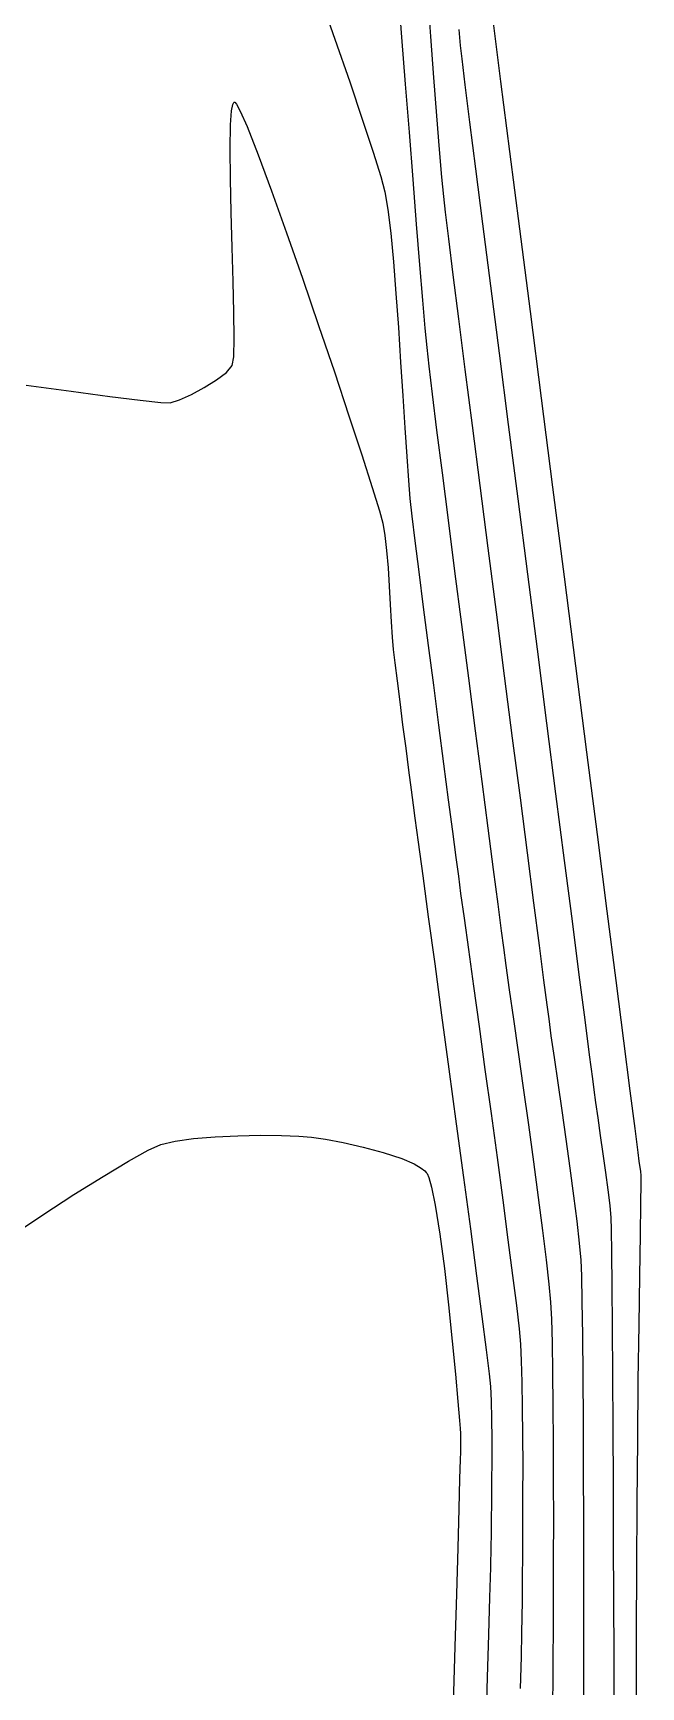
# Model space of a CAD drawing. Header units: metres. Extents: x 708868 to 711043, y 5411316 to 5413138.
# Drawn here: x 710429.2 to 710458.1, y 5412322.3 to 5412401.1 of the extents above; entities that cross this region are included whole.
import ezdxf

# ---------------------------------------------------------------- set-up
doc = ezdxf.new("R2010")
doc.units = ezdxf.units.M
for name, color, linetype in [('Rionegro 2010_Contours', 7, 'Continuous'), ('Rionegro 2014_Contours', 7, 'Continuous'), ('Rionegro 2018_Contours', 7, 'Continuous')]:
    doc.layers.add(name, color=color, linetype=linetype)

msp = doc.modelspace()

# ---------------------------------------------------------------- linework, layer by layer
at = {"layer": 'Rionegro 2010_Contours'}
for points in [[(710442.789, 5412403.026, 244), (710443.558, 5412400.832, 244), (710444.264, 5412398.791, 244), (710444.882, 5412396.973, 244), (710445.384, 5412395.446, 244), (710445.747, 5412394.281, 244), (710445.944, 5412393.547, 244), (710446.085, 5412392.706, 244), (710446.22, 5412391.575, 244), (710446.348, 5412390.219, 244), (710446.47, 5412388.702, 244), (710446.585, 5412387.087, 244), (710446.693, 5412385.438, 244), (710446.795, 5412383.82, 244), (710446.891, 5412382.297, 244), (710446.98, 5412380.931, 244), (710447.062, 5412379.789, 244), (710447.138, 5412378.932, 244), (710447.232, 5412378.098, 244), (710447.376, 5412376.912, 244), (710447.559, 5412375.444, 244), (710447.773, 5412373.761, 244), (710448.007, 5412371.935, 244), (710448.253, 5412370.033, 244), (710448.501, 5412368.126, 244), (710448.742, 5412366.282, 244), (710448.966, 5412364.571, 244), (710449.164, 5412363.062, 244), (710449.326, 5412361.824, 244), (710449.444, 5412360.926, 244), (710449.553, 5412360.115, 244), (710449.715, 5412358.93, 244), (710449.922, 5412357.434, 244), (710450.163, 5412355.692, 244), (710450.43, 5412353.766, 244), (710450.712, 5412351.719, 244), (710451.001, 5412349.616, 244), (710451.287, 5412347.519, 244), (710451.56, 5412345.492, 244), (710451.811, 5412343.598, 244), (710452.031, 5412341.901, 244), (710452.209, 5412340.464, 244), (710452.338, 5412339.35, 244), (710452.406, 5412338.622, 244), (710452.445, 5412337.834, 244), (710452.474, 5412336.809, 244), (710452.494, 5412335.601, 244), (710452.505, 5412334.261, 244), (710452.511, 5412332.842, 244), (710452.51, 5412331.397, 244), (710452.506, 5412329.978, 244), (710452.499, 5412328.638, 244), (710452.49, 5412327.428, 244), (710452.48, 5412326.401, 244), (710452.472, 5412325.61, 244), (710452.458, 5412324.868, 244), (710452.431, 5412323.717, 244), (710452.391, 5412322.223, 244)], [(710447.967, 5412402.971, 246), (710448.119, 5412400.961, 246), (710448.267, 5412399.001, 246), (710448.408, 5412397.173, 246), (710448.535, 5412395.563, 246), (710448.645, 5412394.253, 246), (710448.732, 5412393.328, 246), (710448.818, 5412392.579, 246), (710448.972, 5412391.315, 246), (710449.185, 5412389.602, 246), (710449.45, 5412387.505, 246), (710449.757, 5412385.087, 246), (710450.099, 5412382.415, 246), (710450.465, 5412379.554, 246), (710450.849, 5412376.567, 246), (710451.241, 5412373.521, 246), (710451.634, 5412370.48, 246), (710452.017, 5412367.509, 246), (710452.384, 5412364.674, 246), (710452.725, 5412362.038, 246), (710453.032, 5412359.668, 246), (710453.297, 5412357.628, 246), (710453.51, 5412355.984, 246), (710453.664, 5412354.799, 246), (710453.75, 5412354.139, 246), (710453.86, 5412353.331, 246), (710454.007, 5412352.295, 246), (710454.18, 5412351.089, 246), (710454.37, 5412349.769, 246), (710454.566, 5412348.391, 246), (710454.757, 5412347.013, 246), (710454.935, 5412345.692, 246), (710455.087, 5412344.485, 246), (710455.205, 5412343.447, 246), (710455.277, 5412342.636, 246), (710455.308, 5412341.888, 246), (710455.335, 5412340.665, 246), (710455.357, 5412339.047, 246), (710455.375, 5412337.112, 246), (710455.389, 5412334.94, 246), (710455.401, 5412332.609, 246), (710455.409, 5412330.199, 246), (710455.414, 5412327.789, 246), (710455.417, 5412325.457, 246), (710455.417, 5412323.282, 246), (710455.416, 5412321.345, 246)], [(710451.085, 5412401.736, 248), (710451.459, 5412398.813, 248), (710451.886, 5412395.473, 248), (710452.358, 5412391.792, 248), (710452.863, 5412387.847, 248), (710453.392, 5412383.715, 248), (710453.936, 5412379.471, 248), (710454.485, 5412375.193, 248), (710455.028, 5412370.957, 248), (710455.556, 5412366.839, 248), (710456.059, 5412362.916, 248), (710456.527, 5412359.266, 248), (710456.951, 5412355.963, 248), (710457.32, 5412353.085, 248), (710457.625, 5412350.708, 248), (710457.856, 5412348.91, 248), (710458.003, 5412347.766, 248), (710458.056, 5412347.352, 248), (710458.087, 5412347.136, 248), (710458.125, 5412346.867, 248), (710458.149, 5412346.65, 248), (710458.144, 5412346.293, 248), (710458.129, 5412345.328, 248), (710458.105, 5412343.832, 248), (710458.076, 5412341.881, 248), (710458.043, 5412339.551, 248), (710458.009, 5412336.919, 248), (710457.978, 5412334.061, 248), (710457.951, 5412331.054, 248), (710457.931, 5412327.974, 248), (710457.92, 5412324.897, 248), (710457.922, 5412321.9, 248)], [(710449.46, 5412401.291, 247), (710449.528, 5412400.526, 247), (710449.604, 5412399.882, 247), (710449.757, 5412398.643, 247), (710449.979, 5412396.876, 247), (710450.261, 5412394.648, 247), (710450.595, 5412392.026, 247), (710450.972, 5412389.076, 247), (710451.383, 5412385.865, 247), (710451.819, 5412382.459, 247), (710452.272, 5412378.926, 247), (710452.734, 5412375.333, 247), (710453.196, 5412371.746, 247), (710453.648, 5412368.231, 247), (710454.082, 5412364.856, 247), (710454.491, 5412361.687, 247), (710454.864, 5412358.792, 247), (710455.194, 5412356.236, 247), (710455.471, 5412354.086, 247), (710455.687, 5412352.411, 247), (710455.834, 5412351.275, 247), (710455.903, 5412350.746, 247), (710455.984, 5412350.15, 247), (710456.091, 5412349.412, 247), (710456.212, 5412348.578, 247), (710456.339, 5412347.697, 247), (710456.462, 5412346.815, 247), (710456.572, 5412345.98, 247), (710456.659, 5412345.24, 247), (710456.713, 5412344.643, 247), (710456.731, 5412344.087, 247), (710456.747, 5412342.981, 247), (710456.764, 5412341.404, 247), (710456.779, 5412339.435, 247), (710456.794, 5412337.152, 247), (710456.808, 5412334.634, 247), (710456.821, 5412331.959, 247), (710456.832, 5412329.206, 247), (710456.842, 5412326.453, 247), (710456.851, 5412323.78, 247), (710456.859, 5412321.265, 247)], [(710428.835, 5412384.339, 243), (710430.986, 5412384.044, 243), (710432.827, 5412383.798, 243), (710434.28, 5412383.615, 243), (710435.266, 5412383.507, 243), (710435.706, 5412383.488, 243), (710436.149, 5412383.631, 243), (710436.716, 5412383.887, 243), (710437.329, 5412384.217, 243), (710437.911, 5412384.583, 243), (710438.383, 5412384.947, 243), (710438.668, 5412385.27, 243), (710438.734, 5412385.692, 243), (710438.755, 5412386.57, 243), (710438.744, 5412387.801, 243), (710438.71, 5412389.28, 243), (710438.666, 5412390.903, 243), (710438.62, 5412392.565, 243), (710438.585, 5412394.164, 243), (710438.571, 5412395.594, 243), (710438.588, 5412396.751, 243), (710438.632, 5412397.411, 243), (710438.686, 5412397.715, 243), (710438.734, 5412397.814, 243), (710438.761, 5412397.831, 243), (710438.789, 5412397.821, 243), (710438.869, 5412397.725, 243), (710439.044, 5412397.399, 243), (710439.369, 5412396.658, 243), (710439.9, 5412395.312, 243), (710440.539, 5412393.592, 243), (710441.254, 5412391.598, 243), (710442.012, 5412389.43, 243), (710442.783, 5412387.187, 243), (710443.532, 5412384.97, 243), (710444.23, 5412382.877, 243), (710444.842, 5412381.01, 243), (710445.338, 5412379.466, 243), (710445.685, 5412378.347, 243), (710445.85, 5412377.752, 243), (710445.945, 5412377.175, 243), (710446.024, 5412376.451, 243), (710446.091, 5412375.628, 243), (710446.147, 5412374.755, 243), (710446.198, 5412373.881, 243), (710446.245, 5412373.054, 243), (710446.292, 5412372.322, 243), (710446.342, 5412371.734, 243), (710446.414, 5412371.1, 243), (710446.519, 5412370.245, 243), (710446.647, 5412369.236, 243), (710446.788, 5412368.144, 243), (710446.933, 5412367.037, 243), (710447.072, 5412365.985, 243), (710447.194, 5412365.056, 243), (710447.291, 5412364.32, 243), (710447.374, 5412363.7, 243), (710447.529, 5412362.552, 243), (710447.746, 5412360.957, 243), (710448.012, 5412358.997, 243), (710448.316, 5412356.753, 243), (710448.648, 5412354.307, 243), (710448.995, 5412351.74, 243), (710449.346, 5412349.133, 243), (710449.691, 5412346.568, 243), (710450.016, 5412344.127, 243), (710450.312, 5412341.89, 243), (710450.567, 5412339.938, 243), (710450.769, 5412338.355, 243), (710450.907, 5412337.22, 243), (710450.97, 5412336.615, 243), (710451.003, 5412335.927, 243), (710451.024, 5412335.072, 243), (710451.033, 5412334.105, 243), (710451.035, 5412333.082, 243), (710451.031, 5412332.059, 243), (710451.023, 5412331.092, 243), (710451.014, 5412330.235, 243), (710451.006, 5412329.545, 243), (710450.995, 5412328.995, 243), (710450.969, 5412327.976, 243), (710450.93, 5412326.552, 243), (710450.881, 5412324.787, 243), (710450.823, 5412322.743, 243), (710450.759, 5412320.485, 243)], [(710428.133, 5412343.79, 242), (710429.63, 5412344.794, 242), (710431.115, 5412345.756, 242), (710432.506, 5412346.622, 242), (710433.716, 5412347.343, 242), (710434.663, 5412347.868, 242), (710435.261, 5412348.144, 242), (710435.937, 5412348.307, 242), (710436.823, 5412348.429, 242), (710437.847, 5412348.513, 242), (710438.935, 5412348.562, 242), (710440.013, 5412348.581, 242), (710441.007, 5412348.573, 242), (710441.844, 5412348.543, 242), (710442.449, 5412348.493, 242), (710443.106, 5412348.394, 242), (710443.954, 5412348.235, 242), (710444.903, 5412348.024, 242), (710445.863, 5412347.769, 242), (710446.745, 5412347.478, 242), (710447.333, 5412347.224, 242), (710447.676, 5412347.023, 242), (710447.847, 5412346.886, 242), (710447.913, 5412346.817, 242), (710447.955, 5412346.755, 242), (710448.039, 5412346.563, 242), (710448.169, 5412346.114, 242), (710448.345, 5412345.258, 242), (710448.564, 5412343.867, 242), (710448.777, 5412342.239, 242), (710448.976, 5412340.5, 242), (710449.155, 5412338.778, 242), (710449.307, 5412337.201, 242), (710449.425, 5412335.895, 242), (710449.503, 5412334.988, 242), (710449.534, 5412334.608, 242), (710449.543, 5412334.362, 242), (710449.545, 5412334.044, 242), (710449.543, 5412333.726, 242), (710449.54, 5412333.479, 242), (710449.531, 5412333.126, 242), (710449.505, 5412332.202, 242), (710449.464, 5412330.779, 242), (710449.412, 5412328.927, 242), (710449.349, 5412326.717, 242), (710449.277, 5412324.221, 242), (710449.2, 5412321.508, 242)]]:
    msp.add_polyline3d(points, dxfattribs=at)
at = {"layer": 'Rionegro 2014_Contours'}
for points in [[(710442.789, 5412403.026, 244), (710443.558, 5412400.832, 244), (710444.264, 5412398.791, 244), (710444.882, 5412396.973, 244), (710445.384, 5412395.446, 244), (710445.747, 5412394.281, 244), (710445.944, 5412393.547, 244), (710446.085, 5412392.706, 244), (710446.22, 5412391.575, 244), (710446.348, 5412390.219, 244), (710446.47, 5412388.702, 244), (710446.585, 5412387.087, 244), (710446.693, 5412385.438, 244), (710446.795, 5412383.82, 244), (710446.891, 5412382.297, 244), (710446.98, 5412380.931, 244), (710447.062, 5412379.789, 244), (710447.138, 5412378.932, 244), (710447.232, 5412378.098, 244), (710447.376, 5412376.912, 244), (710447.559, 5412375.444, 244), (710447.773, 5412373.761, 244), (710448.007, 5412371.935, 244), (710448.253, 5412370.033, 244), (710448.501, 5412368.126, 244), (710448.742, 5412366.282, 244), (710448.966, 5412364.571, 244), (710449.164, 5412363.062, 244), (710449.326, 5412361.824, 244), (710449.444, 5412360.926, 244), (710449.553, 5412360.115, 244), (710449.715, 5412358.93, 244), (710449.922, 5412357.434, 244), (710450.163, 5412355.692, 244), (710450.43, 5412353.766, 244), (710450.712, 5412351.719, 244), (710451.001, 5412349.616, 244), (710451.287, 5412347.519, 244), (710451.56, 5412345.492, 244), (710451.811, 5412343.598, 244), (710452.031, 5412341.901, 244), (710452.209, 5412340.464, 244), (710452.338, 5412339.35, 244), (710452.406, 5412338.622, 244), (710452.445, 5412337.834, 244), (710452.474, 5412336.809, 244), (710452.494, 5412335.601, 244), (710452.505, 5412334.261, 244), (710452.511, 5412332.842, 244), (710452.51, 5412331.397, 244), (710452.506, 5412329.978, 244), (710452.499, 5412328.638, 244), (710452.49, 5412327.428, 244), (710452.48, 5412326.401, 244), (710452.472, 5412325.61, 244), (710452.458, 5412324.868, 244), (710452.431, 5412323.717, 244), (710452.391, 5412322.223, 244)], [(710446.574, 5412403.058, 245), (710446.741, 5412400.925, 245), (710446.916, 5412398.678, 245), (710447.094, 5412396.393, 245), (710447.27, 5412394.145, 245), (710447.438, 5412392.01, 245), (710447.594, 5412390.066, 245), (710447.732, 5412388.387, 245), (710447.847, 5412387.049, 245), (710447.935, 5412386.13, 245), (710448.036, 5412385.242, 245), (710448.197, 5412383.905, 245), (710448.41, 5412382.189, 245), (710448.666, 5412380.164, 245), (710448.954, 5412377.901, 245), (710449.266, 5412375.468, 245), (710449.593, 5412372.936, 245), (710449.924, 5412370.376, 245), (710450.251, 5412367.857, 245), (710450.564, 5412365.449, 245), (710450.854, 5412363.223, 245), (710451.111, 5412361.248, 245), (710451.327, 5412359.595, 245), (710451.492, 5412358.333, 245), (710451.597, 5412357.533, 245), (710451.712, 5412356.679, 245), (710451.874, 5412355.523, 245), (710452.071, 5412354.125, 245), (710452.295, 5412352.546, 245), (710452.536, 5412350.846, 245), (710452.782, 5412349.085, 245), (710453.025, 5412347.324, 245), (710453.255, 5412345.623, 245), (710453.462, 5412344.043, 245), (710453.635, 5412342.643, 245), (710453.765, 5412341.485, 245), (710453.842, 5412340.629, 245), (710453.881, 5412339.817, 245), (710453.912, 5412338.684, 245), (710453.936, 5412337.289, 245), (710453.953, 5412335.689, 245), (710453.964, 5412333.942, 245), (710453.971, 5412332.108, 245), (710453.973, 5412330.243, 245), (710453.972, 5412328.407, 245), (710453.967, 5412326.656, 245), (710453.961, 5412325.05, 245), (710453.954, 5412323.645, 245), (710453.946, 5412322.501, 245), (710453.938, 5412321.676, 245)], [(710447.967, 5412402.971, 246), (710448.119, 5412400.961, 246), (710448.267, 5412399.001, 246), (710448.408, 5412397.173, 246), (710448.535, 5412395.563, 246), (710448.645, 5412394.253, 246), (710448.732, 5412393.328, 246), (710448.818, 5412392.579, 246), (710448.972, 5412391.315, 246), (710449.185, 5412389.602, 246), (710449.45, 5412387.505, 246), (710449.757, 5412385.087, 246), (710450.099, 5412382.415, 246), (710450.465, 5412379.554, 246), (710450.849, 5412376.567, 246), (710451.241, 5412373.521, 246), (710451.634, 5412370.48, 246), (710452.017, 5412367.509, 246), (710452.384, 5412364.674, 246), (710452.725, 5412362.038, 246), (710453.032, 5412359.668, 246), (710453.297, 5412357.628, 246), (710453.51, 5412355.984, 246), (710453.664, 5412354.799, 246), (710453.75, 5412354.139, 246), (710453.86, 5412353.331, 246), (710454.007, 5412352.295, 246), (710454.18, 5412351.089, 246), (710454.37, 5412349.769, 246), (710454.566, 5412348.391, 246), (710454.757, 5412347.013, 246), (710454.935, 5412345.692, 246), (710455.087, 5412344.485, 246), (710455.205, 5412343.447, 246), (710455.277, 5412342.636, 246), (710455.308, 5412341.888, 246), (710455.335, 5412340.665, 246), (710455.357, 5412339.047, 246), (710455.375, 5412337.112, 246), (710455.389, 5412334.94, 246), (710455.401, 5412332.609, 246), (710455.409, 5412330.199, 246), (710455.414, 5412327.789, 246), (710455.417, 5412325.457, 246), (710455.417, 5412323.282, 246), (710455.416, 5412321.345, 246)], [(710451.085, 5412401.736, 248), (710451.459, 5412398.813, 248), (710451.886, 5412395.473, 248), (710452.358, 5412391.792, 248), (710452.863, 5412387.847, 248), (710453.392, 5412383.715, 248), (710453.936, 5412379.471, 248), (710454.485, 5412375.193, 248), (710455.028, 5412370.957, 248), (710455.556, 5412366.839, 248), (710456.059, 5412362.916, 248), (710456.527, 5412359.266, 248), (710456.951, 5412355.963, 248), (710457.32, 5412353.085, 248), (710457.625, 5412350.708, 248), (710457.856, 5412348.91, 248), (710458.003, 5412347.766, 248), (710458.056, 5412347.352, 248), (710458.087, 5412347.136, 248), (710458.125, 5412346.867, 248), (710458.149, 5412346.65, 248), (710458.144, 5412346.293, 248), (710458.129, 5412345.328, 248), (710458.105, 5412343.832, 248), (710458.076, 5412341.881, 248), (710458.043, 5412339.551, 248), (710458.009, 5412336.919, 248), (710457.978, 5412334.061, 248), (710457.951, 5412331.054, 248), (710457.931, 5412327.974, 248), (710457.92, 5412324.897, 248), (710457.922, 5412321.9, 248)], [(710449.46, 5412401.291, 247), (710449.528, 5412400.526, 247), (710449.604, 5412399.882, 247), (710449.757, 5412398.643, 247), (710449.979, 5412396.876, 247), (710450.261, 5412394.648, 247), (710450.595, 5412392.026, 247), (710450.972, 5412389.076, 247), (710451.383, 5412385.865, 247), (710451.819, 5412382.459, 247), (710452.272, 5412378.926, 247), (710452.734, 5412375.333, 247), (710453.196, 5412371.746, 247), (710453.648, 5412368.231, 247), (710454.082, 5412364.856, 247), (710454.491, 5412361.687, 247), (710454.864, 5412358.792, 247), (710455.194, 5412356.236, 247), (710455.471, 5412354.086, 247), (710455.687, 5412352.411, 247), (710455.834, 5412351.275, 247), (710455.903, 5412350.746, 247), (710455.984, 5412350.15, 247), (710456.091, 5412349.412, 247), (710456.212, 5412348.578, 247), (710456.339, 5412347.697, 247), (710456.462, 5412346.815, 247), (710456.572, 5412345.98, 247), (710456.659, 5412345.24, 247), (710456.713, 5412344.643, 247), (710456.731, 5412344.087, 247), (710456.747, 5412342.981, 247), (710456.764, 5412341.404, 247), (710456.779, 5412339.435, 247), (710456.794, 5412337.152, 247), (710456.808, 5412334.634, 247), (710456.821, 5412331.959, 247), (710456.832, 5412329.206, 247), (710456.842, 5412326.453, 247), (710456.851, 5412323.78, 247), (710456.859, 5412321.265, 247)], [(710428.835, 5412384.339, 243), (710430.986, 5412384.044, 243), (710432.827, 5412383.798, 243), (710434.28, 5412383.615, 243), (710435.266, 5412383.507, 243), (710435.706, 5412383.488, 243), (710436.149, 5412383.631, 243), (710436.716, 5412383.887, 243), (710437.329, 5412384.217, 243), (710437.911, 5412384.583, 243), (710438.383, 5412384.947, 243), (710438.668, 5412385.27, 243), (710438.734, 5412385.692, 243), (710438.755, 5412386.57, 243), (710438.744, 5412387.801, 243), (710438.71, 5412389.28, 243), (710438.666, 5412390.903, 243), (710438.62, 5412392.565, 243), (710438.585, 5412394.164, 243), (710438.571, 5412395.594, 243), (710438.588, 5412396.751, 243), (710438.632, 5412397.411, 243), (710438.686, 5412397.715, 243), (710438.734, 5412397.814, 243), (710438.761, 5412397.831, 243), (710438.789, 5412397.821, 243), (710438.869, 5412397.725, 243), (710439.044, 5412397.399, 243), (710439.369, 5412396.658, 243), (710439.9, 5412395.312, 243), (710440.539, 5412393.592, 243), (710441.254, 5412391.598, 243), (710442.012, 5412389.43, 243), (710442.783, 5412387.187, 243), (710443.532, 5412384.97, 243), (710444.23, 5412382.877, 243), (710444.842, 5412381.01, 243), (710445.338, 5412379.466, 243), (710445.685, 5412378.347, 243), (710445.85, 5412377.752, 243), (710445.945, 5412377.175, 243), (710446.024, 5412376.451, 243), (710446.091, 5412375.628, 243), (710446.147, 5412374.755, 243), (710446.198, 5412373.881, 243), (710446.245, 5412373.054, 243), (710446.292, 5412372.322, 243), (710446.342, 5412371.734, 243), (710446.414, 5412371.1, 243), (710446.519, 5412370.245, 243), (710446.647, 5412369.236, 243), (710446.788, 5412368.144, 243), (710446.933, 5412367.037, 243), (710447.072, 5412365.985, 243), (710447.194, 5412365.056, 243), (710447.291, 5412364.32, 243), (710447.374, 5412363.7, 243), (710447.529, 5412362.552, 243), (710447.746, 5412360.957, 243), (710448.012, 5412358.997, 243), (710448.316, 5412356.753, 243), (710448.648, 5412354.307, 243), (710448.995, 5412351.74, 243), (710449.346, 5412349.133, 243), (710449.691, 5412346.568, 243), (710450.016, 5412344.127, 243), (710450.312, 5412341.89, 243), (710450.567, 5412339.938, 243), (710450.769, 5412338.355, 243), (710450.907, 5412337.22, 243), (710450.97, 5412336.615, 243), (710451.003, 5412335.927, 243), (710451.024, 5412335.072, 243), (710451.033, 5412334.105, 243), (710451.035, 5412333.082, 243), (710451.031, 5412332.059, 243), (710451.023, 5412331.092, 243), (710451.014, 5412330.235, 243), (710451.006, 5412329.545, 243), (710450.995, 5412328.995, 243), (710450.969, 5412327.976, 243), (710450.93, 5412326.552, 243), (710450.881, 5412324.787, 243), (710450.823, 5412322.743, 243), (710450.759, 5412320.485, 243)], [(710428.133, 5412343.79, 242), (710429.63, 5412344.794, 242), (710431.115, 5412345.756, 242), (710432.506, 5412346.622, 242), (710433.716, 5412347.343, 242), (710434.663, 5412347.868, 242), (710435.261, 5412348.144, 242), (710435.937, 5412348.307, 242), (710436.823, 5412348.429, 242), (710437.847, 5412348.513, 242), (710438.935, 5412348.562, 242), (710440.013, 5412348.581, 242), (710441.007, 5412348.573, 242), (710441.844, 5412348.543, 242), (710442.449, 5412348.493, 242), (710443.106, 5412348.394, 242), (710443.954, 5412348.235, 242), (710444.903, 5412348.024, 242), (710445.863, 5412347.769, 242), (710446.745, 5412347.478, 242), (710447.333, 5412347.224, 242), (710447.676, 5412347.023, 242), (710447.847, 5412346.886, 242), (710447.913, 5412346.817, 242), (710447.955, 5412346.755, 242), (710448.039, 5412346.563, 242), (710448.169, 5412346.114, 242), (710448.345, 5412345.258, 242), (710448.564, 5412343.867, 242), (710448.777, 5412342.239, 242), (710448.976, 5412340.5, 242), (710449.155, 5412338.778, 242), (710449.307, 5412337.201, 242), (710449.425, 5412335.895, 242), (710449.503, 5412334.988, 242), (710449.534, 5412334.608, 242), (710449.543, 5412334.362, 242), (710449.545, 5412334.044, 242), (710449.543, 5412333.726, 242), (710449.54, 5412333.479, 242), (710449.531, 5412333.126, 242), (710449.505, 5412332.202, 242), (710449.464, 5412330.779, 242), (710449.412, 5412328.927, 242), (710449.349, 5412326.717, 242), (710449.277, 5412324.221, 242), (710449.2, 5412321.508, 242)]]:
    msp.add_polyline3d(points, dxfattribs=at)
at = {"layer": 'Rionegro 2018_Contours'}
for points in [[(710442.789, 5412403.026, 244), (710443.558, 5412400.832, 244), (710444.264, 5412398.791, 244), (710444.882, 5412396.973, 244), (710445.384, 5412395.446, 244), (710445.747, 5412394.281, 244), (710445.944, 5412393.547, 244), (710446.085, 5412392.706, 244), (710446.22, 5412391.575, 244), (710446.348, 5412390.219, 244), (710446.47, 5412388.702, 244), (710446.585, 5412387.087, 244), (710446.693, 5412385.438, 244), (710446.795, 5412383.82, 244), (710446.891, 5412382.297, 244), (710446.98, 5412380.931, 244), (710447.062, 5412379.789, 244), (710447.138, 5412378.932, 244), (710447.232, 5412378.098, 244), (710447.376, 5412376.912, 244), (710447.559, 5412375.444, 244), (710447.773, 5412373.761, 244), (710448.007, 5412371.935, 244), (710448.253, 5412370.033, 244), (710448.501, 5412368.126, 244), (710448.742, 5412366.282, 244), (710448.966, 5412364.571, 244), (710449.164, 5412363.062, 244), (710449.326, 5412361.824, 244), (710449.444, 5412360.926, 244), (710449.553, 5412360.115, 244), (710449.715, 5412358.93, 244), (710449.922, 5412357.434, 244), (710450.163, 5412355.692, 244), (710450.43, 5412353.766, 244), (710450.712, 5412351.719, 244), (710451.001, 5412349.616, 244), (710451.287, 5412347.519, 244), (710451.56, 5412345.492, 244), (710451.811, 5412343.598, 244), (710452.031, 5412341.901, 244), (710452.209, 5412340.464, 244), (710452.338, 5412339.35, 244), (710452.406, 5412338.622, 244), (710452.445, 5412337.834, 244), (710452.474, 5412336.809, 244), (710452.494, 5412335.601, 244), (710452.505, 5412334.261, 244), (710452.511, 5412332.842, 244), (710452.51, 5412331.397, 244), (710452.506, 5412329.978, 244), (710452.499, 5412328.638, 244), (710452.49, 5412327.428, 244), (710452.48, 5412326.401, 244), (710452.472, 5412325.61, 244), (710452.458, 5412324.868, 244), (710452.431, 5412323.717, 244), (710452.391, 5412322.223, 244)], [(710446.574, 5412403.058, 245), (710446.741, 5412400.925, 245), (710446.916, 5412398.678, 245), (710447.094, 5412396.393, 245), (710447.27, 5412394.145, 245), (710447.438, 5412392.01, 245), (710447.594, 5412390.066, 245), (710447.732, 5412388.387, 245), (710447.847, 5412387.049, 245), (710447.935, 5412386.13, 245), (710448.036, 5412385.242, 245), (710448.197, 5412383.905, 245), (710448.41, 5412382.189, 245), (710448.666, 5412380.164, 245), (710448.954, 5412377.901, 245), (710449.266, 5412375.468, 245), (710449.593, 5412372.936, 245), (710449.924, 5412370.376, 245), (710450.251, 5412367.857, 245), (710450.564, 5412365.449, 245), (710450.854, 5412363.223, 245), (710451.111, 5412361.248, 245), (710451.327, 5412359.595, 245), (710451.492, 5412358.333, 245), (710451.597, 5412357.533, 245), (710451.712, 5412356.679, 245), (710451.874, 5412355.523, 245), (710452.071, 5412354.125, 245), (710452.295, 5412352.546, 245), (710452.536, 5412350.846, 245), (710452.782, 5412349.085, 245), (710453.025, 5412347.324, 245), (710453.255, 5412345.623, 245), (710453.462, 5412344.043, 245), (710453.635, 5412342.643, 245), (710453.765, 5412341.485, 245), (710453.842, 5412340.629, 245), (710453.881, 5412339.817, 245), (710453.912, 5412338.684, 245), (710453.936, 5412337.289, 245), (710453.953, 5412335.689, 245), (710453.964, 5412333.942, 245), (710453.971, 5412332.108, 245), (710453.973, 5412330.243, 245), (710453.972, 5412328.407, 245), (710453.967, 5412326.656, 245), (710453.961, 5412325.05, 245), (710453.954, 5412323.645, 245), (710453.946, 5412322.501, 245), (710453.938, 5412321.676, 245)], [(710447.967, 5412402.971, 246), (710448.119, 5412400.961, 246), (710448.267, 5412399.001, 246), (710448.408, 5412397.173, 246), (710448.535, 5412395.563, 246), (710448.645, 5412394.253, 246), (710448.732, 5412393.328, 246), (710448.818, 5412392.579, 246), (710448.972, 5412391.315, 246), (710449.185, 5412389.602, 246), (710449.45, 5412387.505, 246), (710449.757, 5412385.087, 246), (710450.099, 5412382.415, 246), (710450.465, 5412379.554, 246), (710450.849, 5412376.567, 246), (710451.241, 5412373.521, 246), (710451.634, 5412370.48, 246), (710452.017, 5412367.509, 246), (710452.384, 5412364.674, 246), (710452.725, 5412362.038, 246), (710453.032, 5412359.668, 246), (710453.297, 5412357.628, 246), (710453.51, 5412355.984, 246), (710453.664, 5412354.799, 246), (710453.75, 5412354.139, 246), (710453.86, 5412353.331, 246), (710454.007, 5412352.295, 246), (710454.18, 5412351.089, 246), (710454.37, 5412349.769, 246), (710454.566, 5412348.391, 246), (710454.757, 5412347.013, 246), (710454.935, 5412345.692, 246), (710455.087, 5412344.485, 246), (710455.205, 5412343.447, 246), (710455.277, 5412342.636, 246), (710455.308, 5412341.888, 246), (710455.335, 5412340.665, 246), (710455.357, 5412339.047, 246), (710455.375, 5412337.112, 246), (710455.389, 5412334.94, 246), (710455.401, 5412332.609, 246), (710455.409, 5412330.199, 246), (710455.414, 5412327.789, 246), (710455.417, 5412325.457, 246), (710455.417, 5412323.282, 246), (710455.416, 5412321.345, 246)], [(710451.085, 5412401.736, 248), (710451.459, 5412398.813, 248), (710451.886, 5412395.473, 248), (710452.358, 5412391.792, 248), (710452.863, 5412387.847, 248), (710453.392, 5412383.715, 248), (710453.936, 5412379.471, 248), (710454.485, 5412375.193, 248), (710455.028, 5412370.957, 248), (710455.556, 5412366.839, 248), (710456.059, 5412362.916, 248), (710456.527, 5412359.266, 248), (710456.951, 5412355.963, 248), (710457.32, 5412353.085, 248), (710457.625, 5412350.708, 248), (710457.856, 5412348.91, 248), (710458.003, 5412347.766, 248), (710458.056, 5412347.352, 248), (710458.087, 5412347.136, 248), (710458.125, 5412346.867, 248), (710458.149, 5412346.65, 248), (710458.144, 5412346.293, 248), (710458.129, 5412345.328, 248), (710458.105, 5412343.832, 248), (710458.076, 5412341.881, 248), (710458.043, 5412339.551, 248), (710458.009, 5412336.919, 248), (710457.978, 5412334.061, 248), (710457.951, 5412331.054, 248), (710457.931, 5412327.974, 248), (710457.92, 5412324.897, 248), (710457.922, 5412321.9, 248)], [(710449.46, 5412401.291, 247), (710449.528, 5412400.526, 247), (710449.604, 5412399.882, 247), (710449.757, 5412398.643, 247), (710449.979, 5412396.876, 247), (710450.261, 5412394.648, 247), (710450.595, 5412392.026, 247), (710450.972, 5412389.076, 247), (710451.383, 5412385.865, 247), (710451.819, 5412382.459, 247), (710452.272, 5412378.926, 247), (710452.734, 5412375.333, 247), (710453.196, 5412371.746, 247), (710453.648, 5412368.231, 247), (710454.082, 5412364.856, 247), (710454.491, 5412361.687, 247), (710454.864, 5412358.792, 247), (710455.194, 5412356.236, 247), (710455.471, 5412354.086, 247), (710455.687, 5412352.411, 247), (710455.834, 5412351.275, 247), (710455.903, 5412350.746, 247), (710455.984, 5412350.15, 247), (710456.091, 5412349.412, 247), (710456.212, 5412348.578, 247), (710456.339, 5412347.697, 247), (710456.462, 5412346.815, 247), (710456.572, 5412345.98, 247), (710456.659, 5412345.24, 247), (710456.713, 5412344.643, 247), (710456.731, 5412344.087, 247), (710456.747, 5412342.981, 247), (710456.764, 5412341.404, 247), (710456.779, 5412339.435, 247), (710456.794, 5412337.152, 247), (710456.808, 5412334.634, 247), (710456.821, 5412331.959, 247), (710456.832, 5412329.206, 247), (710456.842, 5412326.453, 247), (710456.851, 5412323.78, 247), (710456.859, 5412321.265, 247)], [(710428.835, 5412384.339, 243), (710430.986, 5412384.044, 243), (710432.827, 5412383.798, 243), (710434.28, 5412383.615, 243), (710435.266, 5412383.507, 243), (710435.706, 5412383.488, 243), (710436.149, 5412383.631, 243), (710436.716, 5412383.887, 243), (710437.329, 5412384.217, 243), (710437.911, 5412384.583, 243), (710438.383, 5412384.947, 243), (710438.668, 5412385.27, 243), (710438.734, 5412385.692, 243), (710438.755, 5412386.57, 243), (710438.744, 5412387.801, 243), (710438.71, 5412389.28, 243), (710438.666, 5412390.903, 243), (710438.62, 5412392.565, 243), (710438.585, 5412394.164, 243), (710438.571, 5412395.594, 243), (710438.588, 5412396.751, 243), (710438.632, 5412397.411, 243), (710438.686, 5412397.715, 243), (710438.734, 5412397.814, 243), (710438.761, 5412397.831, 243), (710438.789, 5412397.821, 243), (710438.869, 5412397.725, 243), (710439.044, 5412397.399, 243), (710439.369, 5412396.658, 243), (710439.9, 5412395.312, 243), (710440.539, 5412393.592, 243), (710441.254, 5412391.598, 243), (710442.012, 5412389.43, 243), (710442.783, 5412387.187, 243), (710443.532, 5412384.97, 243), (710444.23, 5412382.877, 243), (710444.842, 5412381.01, 243), (710445.338, 5412379.466, 243), (710445.685, 5412378.347, 243), (710445.85, 5412377.752, 243), (710445.945, 5412377.175, 243), (710446.024, 5412376.451, 243), (710446.091, 5412375.628, 243), (710446.147, 5412374.755, 243), (710446.198, 5412373.881, 243), (710446.245, 5412373.054, 243), (710446.292, 5412372.322, 243), (710446.342, 5412371.734, 243), (710446.414, 5412371.1, 243), (710446.519, 5412370.245, 243), (710446.647, 5412369.236, 243), (710446.788, 5412368.144, 243), (710446.933, 5412367.037, 243), (710447.072, 5412365.985, 243), (710447.194, 5412365.056, 243), (710447.291, 5412364.32, 243), (710447.374, 5412363.7, 243), (710447.529, 5412362.552, 243), (710447.746, 5412360.957, 243), (710448.012, 5412358.997, 243), (710448.316, 5412356.753, 243), (710448.648, 5412354.307, 243), (710448.995, 5412351.74, 243), (710449.346, 5412349.133, 243), (710449.691, 5412346.568, 243), (710450.016, 5412344.127, 243), (710450.312, 5412341.89, 243), (710450.567, 5412339.938, 243), (710450.769, 5412338.355, 243), (710450.907, 5412337.22, 243), (710450.97, 5412336.615, 243), (710451.003, 5412335.927, 243), (710451.024, 5412335.072, 243), (710451.033, 5412334.105, 243), (710451.035, 5412333.082, 243), (710451.031, 5412332.059, 243), (710451.023, 5412331.092, 243), (710451.014, 5412330.235, 243), (710451.006, 5412329.545, 243), (710450.995, 5412328.995, 243), (710450.969, 5412327.976, 243), (710450.93, 5412326.552, 243), (710450.881, 5412324.787, 243), (710450.823, 5412322.743, 243), (710450.759, 5412320.485, 243)], [(710428.133, 5412343.79, 242), (710429.63, 5412344.794, 242), (710431.115, 5412345.756, 242), (710432.506, 5412346.622, 242), (710433.716, 5412347.343, 242), (710434.663, 5412347.868, 242), (710435.261, 5412348.144, 242), (710435.937, 5412348.307, 242), (710436.823, 5412348.429, 242), (710437.847, 5412348.513, 242), (710438.935, 5412348.562, 242), (710440.013, 5412348.581, 242), (710441.007, 5412348.573, 242), (710441.844, 5412348.543, 242), (710442.449, 5412348.493, 242), (710443.106, 5412348.394, 242), (710443.954, 5412348.235, 242), (710444.903, 5412348.024, 242), (710445.863, 5412347.769, 242), (710446.745, 5412347.478, 242), (710447.333, 5412347.224, 242), (710447.676, 5412347.023, 242), (710447.847, 5412346.886, 242), (710447.913, 5412346.817, 242), (710447.955, 5412346.755, 242), (710448.039, 5412346.563, 242), (710448.169, 5412346.114, 242), (710448.345, 5412345.258, 242), (710448.564, 5412343.867, 242), (710448.777, 5412342.239, 242), (710448.976, 5412340.5, 242), (710449.155, 5412338.778, 242), (710449.307, 5412337.201, 242), (710449.425, 5412335.895, 242), (710449.503, 5412334.988, 242), (710449.534, 5412334.608, 242), (710449.543, 5412334.362, 242), (710449.545, 5412334.044, 242), (710449.543, 5412333.726, 242), (710449.54, 5412333.479, 242), (710449.531, 5412333.126, 242), (710449.505, 5412332.202, 242), (710449.464, 5412330.779, 242), (710449.412, 5412328.927, 242), (710449.349, 5412326.717, 242), (710449.277, 5412324.221, 242), (710449.2, 5412321.508, 242)]]:
    msp.add_polyline3d(points, dxfattribs=at)

doc.saveas('drawing.dxf')
